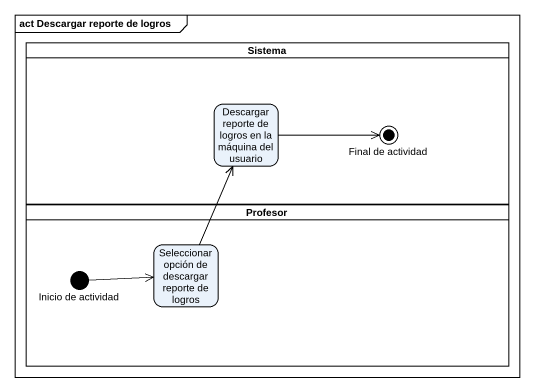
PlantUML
@startuml
mainframe act Descargar reporte de logros
hide empty description
state Sistema <<partition>> {
  state "Descargar reporte de logros en la máquina del usuario" as Descargar_reporte_de_logros
  state "Final de actividad" as Final_de_actividad <<end>>
}
state Profesor <<partition>> {
  state "Seleccionar opción de descargar reporte de logros" as Seleccionar_opción_de
  state "Inicio de actividad" as Inicio_de_actividad <<start>>
}
Descargar_reporte_de_logros -right-> Final_de_actividad
Seleccionar_opción_de -up-> Descargar_reporte_de_logros
Inicio_de_actividad -right-> Seleccionar_opción_de
@enduml
